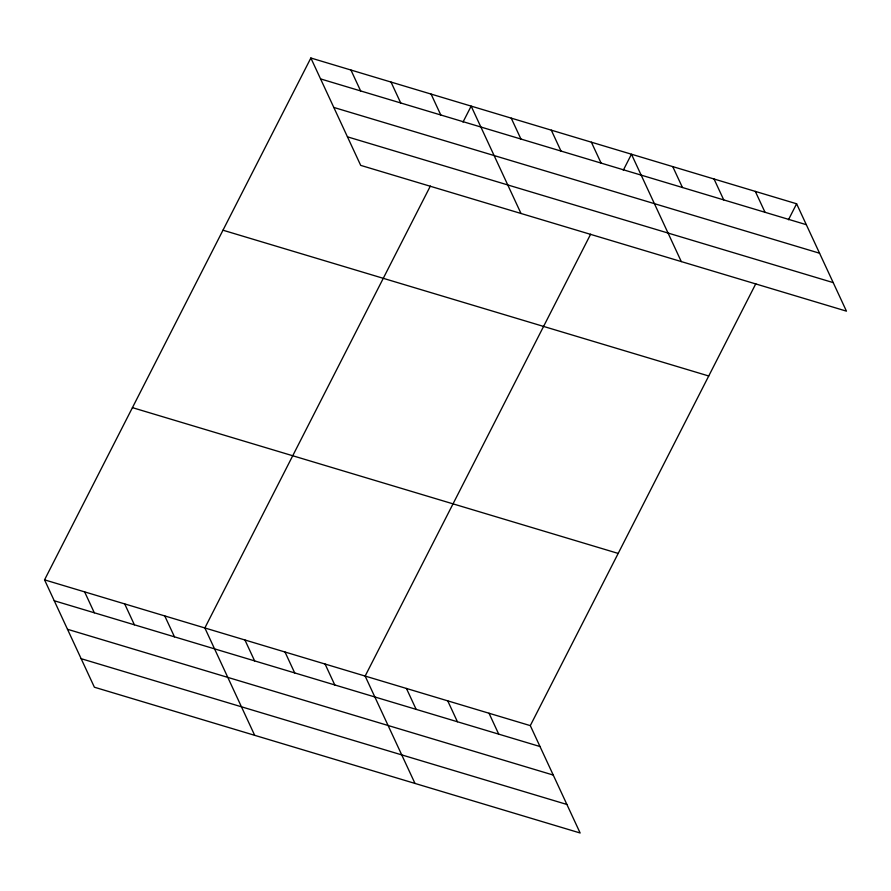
<?xml version="1.0" encoding="UTF-8"?>
<svg xmlns="http://www.w3.org/2000/svg" width="891" height="891" viewBox="0 0 891 891"><rect width="100%" height="100%" fill="white"/><g stroke="black" fill="none" stroke-linecap="round" stroke-linejoin="round"><path stroke-width="1.34" d="M44.55 579.852L530.301 725.63L580.141 832.996L94.39 687.217L44.55 579.852L310.859 58.004L796.61 203.783L846.45 311.148L360.699 165.37L310.859 58.004M430.353 186.063L204.852 627.955L254.681 735.32M462.997 122.1L471.161 106.118L521.001 213.472M590.655 234.177L365.143 676.069L414.983 783.423M623.299 170.214L631.463 154.221L681.292 261.586M530.301 725.63L755.813 283.739M788.457 219.776L796.61 203.783M320.56 78.909L806.322 224.688M333.813 107.443L819.564 253.222M347.457 136.835L833.208 282.614M222.984 230.212L708.735 375.991M132.436 407.644L618.187 553.422M54.251 600.757L540.002 746.535M67.493 629.28L553.244 775.059M81.137 658.683L566.899 804.462M755.323 191.398L765.024 212.292M714.036 179.002L723.737 199.907M672.75 166.617L682.45 187.511M591.379 142.192L601.091 163.098M551.306 130.164L561.007 151.069M511.234 118.147L520.934 139.041M431.088 94.09L440.789 114.984M391.015 82.061L400.716 102.966M350.931 70.033L360.643 90.938M489.014 713.234L498.715 734.139M447.728 700.849L457.428 721.755M406.441 688.453L416.142 709.359M325.07 664.04L334.771 684.945M284.997 652.012L294.698 672.917M244.925 639.983L254.626 660.888M164.768 615.937L174.48 636.831M124.695 603.909L134.396 624.803M84.623 591.88L94.323 612.785"/></g></svg>
